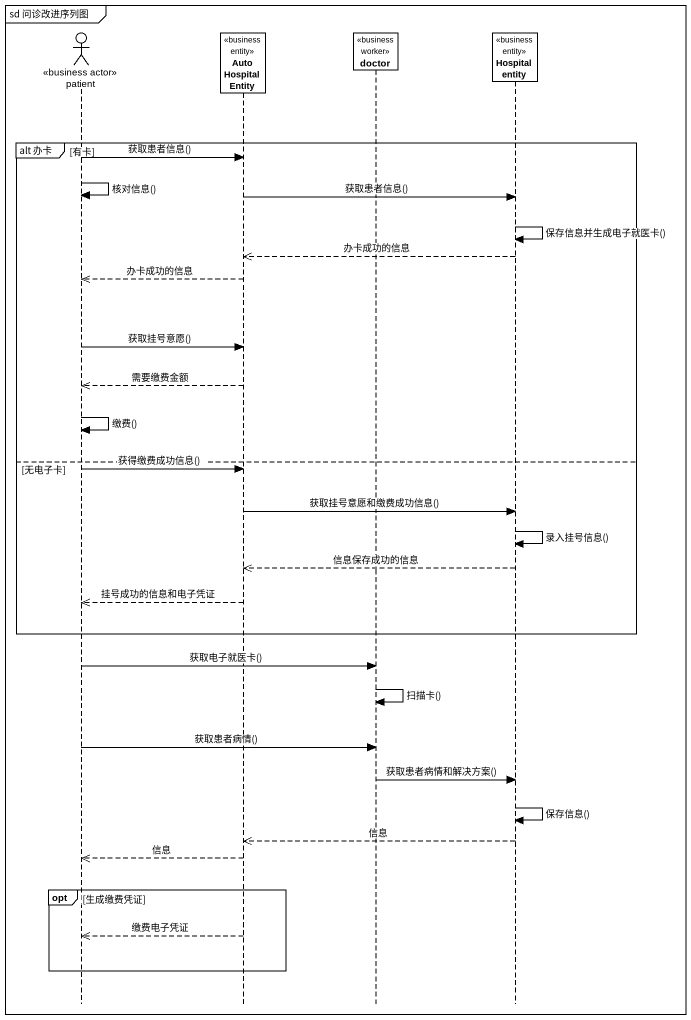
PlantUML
@startuml
mainframe sd 问诊改进序列图
hide footbox
actor patient <<business actor>>
participant "Auto Hospital Entity" as Auto_Hospital_Entity <<business entity>>
participant doctor <<business worker>>
participant "Hospital entity" as Hospital_entity <<business entity>>

group alt 办卡 [有卡]
  patient -> Auto_Hospital_Entity : 获取患者信息()
  patient -> patient : 核对信息()
  Auto_Hospital_Entity -> Hospital_entity : 获取患者信息()
  Hospital_entity -> Hospital_entity : 保存信息并生成电子就医卡()
  Hospital_entity -->> Auto_Hospital_Entity : 办卡成功的信息
  Auto_Hospital_Entity -->> patient : 办卡成功的信息
  patient -> Auto_Hospital_Entity : 获取挂号意愿()
  Auto_Hospital_Entity -->> patient : 需要缴费金额
  patient -> patient : 缴费()
else 无电子卡
  patient -> Auto_Hospital_Entity : 获得缴费成功信息()
  Auto_Hospital_Entity -> Hospital_entity : 获取挂号意愿和缴费成功信息()
  Hospital_entity -> Hospital_entity : 录入挂号信息()
  Hospital_entity -->> Auto_Hospital_Entity : 信息保存成功的信息
  Auto_Hospital_Entity -->> patient : 挂号成功的信息和电子凭证
end
patient -> doctor : 获取电子就医卡()
doctor -> doctor : 扫描卡()
patient -> doctor : 获取患者病情()
doctor -> Hospital_entity : 获取患者病情和解决方案()
Hospital_entity -> Hospital_entity : 保存信息()
Hospital_entity -->> Auto_Hospital_Entity : 信息
Auto_Hospital_Entity -->> patient : 信息
opt 生成缴费凭证
  Auto_Hospital_Entity -->> patient : 缴费电子凭证
end
@enduml
